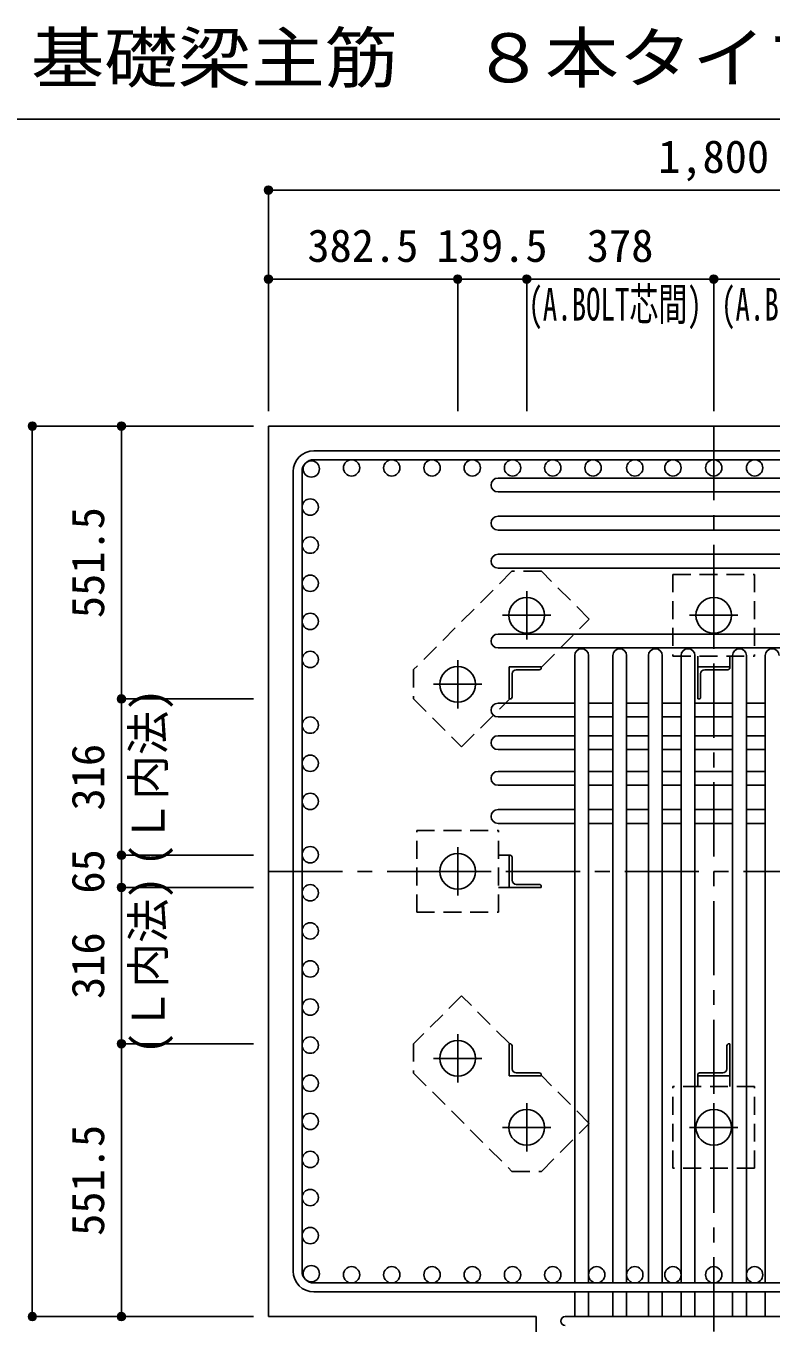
# Model space of a CAD drawing. Units: millimetres at full size, sheet at 1:30. Extents: x -5973 to 5954, y -4195 to 4201.
# Drawn here: x -837 to 668, y -2655 to -33 of the extents above; entities that cross this region are included whole.
import ezdxf
from ezdxf.enums import TextEntityAlignment as Align

# ---------------------------------------------------------------- set-up
doc = ezdxf.new("R2010")
doc.units = ezdxf.units.MM
doc.header["$LTSCALE"] = 30
doc.header["$PDMODE"] = 32
doc.header["$PDSIZE"] = 15
doc.linetypes.add('CHAIN1', pattern=[8, 5, -1, 1, -1])
doc.linetypes.add('DASHED1', pattern=[1.8, 1.2, -0.6])
for name, color, linetype in [('0-1_躯体線', 2, 'Continuous'), ('0-2_アンカーボルト', 4, 'CHAIN1'), ('0-3_立上り筋', 3, 'Continuous'), ('0-4_フープ筋', 7, 'Continuous'), ('0-5_基礎梁筋', 7, 'Continuous'), ('0-6_スタラップ筋', 7, 'Continuous'), ('0-7_文字', 4, 'Continuous'), ('0-9_プレート', 4, 'DASHED1'), ('0-A_アングル', 4, 'Continuous'), ('0-D_寸法', 4, 'Continuous'), ('6-7_文字', 7, 'Continuous'), ('F-0_枠', 6, 'Continuous')]:
    doc.layers.add(name, color=color, linetype=linetype)
doc.styles.add('ＭＳ ゴシック', font='')
doc.styles.get('ＭＳ ゴシック').set_extended_font_data('MS Gothic')

msp = doc.modelspace()

# ---------------------------------------------------------------- linework, layer by layer
at = {"layer": '0-1_躯体線'}
for p, q in [((1852.44, -842.16), (-347.56, -842.16)), ((-347.56, -842.16), (-347.56, -2642.16)), ((-347.56, -2642.16), (193.44, -2642.16)), ((193.44, -3042.16), (193.44, -2642.16))]:
    msp.add_line(p, q, dxfattribs=at)
at = {"layer": '0-2_アンカーボルト'}
for p, q in [((174.44, -1273.46), (174.44, -1175.96)), ((552.44, -1273.36), (552.44, -1175.86)), ((223.14, -1224.66), (125.64, -1224.66)), ((503.64, -1224.66), (601.14, -1224.66)), ((34.94, -1412.96), (34.94, -1315.46)), ((83.64, -1364.16), (-13.86, -1364.16)), ((34.94, -1790.96), (34.94, -1693.46)), ((83.64, -1742.16), (-13.86, -1742.16)), ((34.94, -2071.46), (34.94, -2168.96)), ((83.74, -2120.16), (-13.76, -2120.16)), ((174.44, -2210.96), (174.44, -2308.46)), ((552.44, -2210.96), (552.44, -2308.46)), ((223.24, -2259.66), (125.74, -2259.66)), ((601.24, -2259.66), (503.74, -2259.66))]:
    msp.add_line(p, q, dxfattribs=at)
at = {"layer": '0-2_アンカーボルト', "color": 3, "linetype": 'Continuous'}
for centre in [(174.44, -1224.66), (552.44, -1224.66), (34.94, -1364.16), (34.94, -1742.16), (34.94, -2120.16), (174.44, -2259.66), (552.44, -2259.66)]:
    msp.add_circle(centre, 36, dxfattribs=at)
at = {"layer": '0-3_立上り筋'}
for centre in [(-260.87, -928.86), (-179.54, -926.66), (-98.21, -926.66), (-16.88, -926.66), (64.45, -926.66), (145.78, -926.66), (227.12, -926.66), (308.45, -926.66), (392.94, -926.66), (469.94, -926.66), (552.44, -926.66), (634.94, -926.66), (-263.06, -1005.86), (-263.06, -1082.86), (-263.06, -1159.86), (-263.06, -1236.86), (-263.06, -1313.86), (-263.06, -1446.66), (-263.06, -1523.66), (-263.06, -1600.66), (-263.06, -1708.47), (-263.06, -1785.47), (-263.06, -1862.47), (-263.06, -1939.47), (-263.06, -2016.47), (-263.06, -2093.47), (-263.06, -2170.47), (-263.06, -2247.47), (-263.06, -2324.47), (-263.06, -2401.47), (-263.06, -2478.47), (-260.87, -2555.47), (-179.54, -2557.66), (-98.21, -2557.66), (-16.88, -2557.66), (64.45, -2557.66), (145.78, -2557.66), (227.12, -2557.66), (315.94, -2557.66), (392.94, -2557.66), (469.94, -2557.66), (552.44, -2557.66), (634.94, -2557.66)]:
    msp.add_circle(centre, 16.5, dxfattribs=at)
at = {"layer": '0-4_フープ筋'}
for p, q in [((-255.56, -892.16), (1360.44, -892.16)), ((-255.56, -910.16), (1360.44, -910.16)), ((-297.56, -934.16), (-297.56, -2550.16)), ((-279.56, -934.16), (-279.56, -2550.16)), ((-255.56, -2574.16), (1360.44, -2574.16)), ((-255.56, -2592.16), (1360.44, -2592.16))]:
    msp.add_line(p, q, dxfattribs=at)
for centre, radius, start, end in [((-255.56, -934.16), 42, 90, 180), ((-255.56, -934.16), 24, 90, 180), ((-255.56, -2550.16), 42, 180, 270), ((-255.56, -2550.16), 24, 180, 270)]:
    msp.add_arc(centre, radius, start, end, dxfattribs=at)
at = {"layer": '0-5_基礎梁筋'}
for p, q in [((116.44, -947.36), (1384.44, -947.36)), ((116.44, -975.36), (1384.44, -975.36)), ((116.44, -1024.36), (1384.44, -1024.36)), ((116.44, -1052.36), (1384.44, -1052.36)), ((116.44, -1101.36), (1384.44, -1101.36)), ((116.44, -1129.36), (1384.44, -1129.36)), ((116.44, -1262.66), (1384.44, -1262.66)), ((116.44, -1290.66), (1384.44, -1290.66)), ((271.44, -1306.16), (271.44, -2574.16)), ((299.44, -1306.16), (299.44, -2574.16)), ((348.44, -1306.16), (348.44, -2574.16)), ((376.44, -1306.16), (376.44, -2574.16)), ((420.44, -1306.16), (420.44, -2574.16)), ((448.44, -1306.16), (448.44, -2574.16)), ((486.44, -1306.16), (486.44, -2574.16)), ((514.44, -1306.16), (514.44, -2574.16)), ((590.44, -1306.16), (590.44, -2574.16)), ((618.44, -1306.16), (618.44, -2574.16)), ((656.44, -1306.16), (656.44, -2574.16)), ((116.44, -1402.16), (271.44, -1402.16)), ((299.44, -1402.16), (348.44, -1402.16)), ((376.44, -1402.16), (420.44, -1402.16)), ((448.44, -1402.16), (486.44, -1402.16)), ((514.44, -1402.16), (590.44, -1402.16)), ((618.44, -1402.16), (656.44, -1402.16)), ((116.44, -1430.16), (271.44, -1430.16)), ((299.44, -1430.16), (348.44, -1430.16)), ((376.44, -1430.16), (420.44, -1430.16)), ((448.44, -1430.16), (486.44, -1430.16)), ((514.44, -1430.16), (590.44, -1430.16)), ((618.44, -1430.16), (656.44, -1430.16)), ((116.44, -1468.16), (271.44, -1468.16)), ((299.44, -1468.16), (348.44, -1468.16)), ((376.44, -1468.16), (420.44, -1468.16)), ((448.44, -1468.16), (486.44, -1468.16)), ((514.44, -1468.16), (590.44, -1468.16)), ((618.44, -1468.16), (656.44, -1468.16)), ((116.44, -1496.16), (271.44, -1496.16)), ((299.44, -1496.16), (348.44, -1496.16)), ((376.44, -1496.16), (420.44, -1496.16)), ((448.44, -1496.16), (486.44, -1496.16)), ((514.44, -1496.16), (590.44, -1496.16)), ((618.44, -1496.16), (656.44, -1496.16)), ((116.44, -1540.16), (271.44, -1540.16)), ((299.44, -1540.16), (348.44, -1540.16)), ((376.44, -1540.16), (420.44, -1540.16)), ((448.44, -1540.16), (486.44, -1540.16)), ((514.44, -1540.16), (590.44, -1540.16)), ((618.44, -1540.16), (656.44, -1540.16)), ((116.44, -1568.16), (271.44, -1568.16)), ((299.44, -1568.16), (348.44, -1568.16)), ((376.44, -1568.16), (420.44, -1568.16)), ((448.44, -1568.16), (486.44, -1568.16)), ((514.44, -1568.16), (590.44, -1568.16)), ((618.44, -1568.16), (656.44, -1568.16)), ((116.44, -1617.16), (271.44, -1617.16)), ((299.44, -1617.16), (348.44, -1617.16)), ((376.44, -1617.16), (420.44, -1617.16)), ((448.44, -1617.16), (486.44, -1617.16)), ((514.44, -1617.16), (590.44, -1617.16)), ((618.44, -1617.16), (656.44, -1617.16)), ((116.44, -1645.16), (271.44, -1645.16)), ((299.44, -1645.16), (348.44, -1645.16)), ((376.44, -1645.16), (420.44, -1645.16)), ((448.44, -1645.16), (486.44, -1645.16)), ((514.44, -1645.16), (590.44, -1645.16)), ((618.44, -1645.16), (656.44, -1645.16)), ((271.44, -2592.16), (271.44, -2642.16)), ((299.44, -2592.16), (299.44, -2642.16)), ((348.44, -2592.16), (348.44, -2642.16)), ((376.44, -2592.16), (376.44, -2642.16)), ((420.44, -2592.16), (420.44, -2642.16)), ((448.44, -2592.16), (448.44, -2642.16)), ((486.44, -2592.16), (486.44, -2642.16)), ((514.44, -2592.16), (514.44, -2642.16)), ((590.44, -2592.16), (590.44, -2642.16)), ((618.44, -2592.16), (618.44, -2642.16)), ((656.44, -2592.16), (656.44, -2642.16))]:
    msp.add_line(p, q, dxfattribs=at)
for centre, start, end in [((116.44, -961.36), 90, 270), ((116.44, -1038.36), 90, 270), ((116.44, -1115.36), 90, 270), ((116.44, -1276.66), 90, 270), ((285.44, -1306.16), 0, 180), ((362.44, -1306.16), 0, 180), ((434.44, -1306.16), 0, 180), ((500.44, -1306.16), 0, 180), ((604.44, -1306.16), 0, 180), ((670.44, -1306.16), 0, 180), ((116.44, -1416.16), 90, 270), ((116.44, -1482.16), 90, 270), ((116.44, -1554.16), 90, 270), ((116.44, -1631.16), 90, 270)]:
    msp.add_arc(centre, 14, start, end, dxfattribs=at)
at = {"layer": '0-6_スタラップ筋'}
msp.add_line((252.44, -2642.16), (852.44, -2642.16), dxfattribs=at)
msp.add_arc((252.44, -2651.16), 9, 90, 270, dxfattribs=at)
at = {"layer": '0-9_プレート'}
for p, q in [((469.94, -1142.16), (634.94, -1142.16)), ((469.94, -1142.16), (469.94, -1307.16)), ((634.94, -1142.16), (634.94, -1307.16)), ((469.94, -1307.16), (634.94, -1307.16)), ((519.94, -1328.66), (519.94, -1307.16)), ((584.94, -1328.66), (584.94, -1307.16)), ((42.84, -1490.66), (138.94, -1394.56)), ((-47.56, -1659.66), (117.44, -1659.66)), ((-47.56, -1824.66), (-47.56, -1659.66)), ((117.44, -1824.66), (117.44, -1659.66)), ((138.94, -1709.66), (117.44, -1709.66)), ((138.94, -1774.66), (117.44, -1774.66)), ((-47.56, -1824.66), (117.44, -1824.66)), ((300.94, -2251.76), (204.84, -2155.66)), ((519.94, -2155.66), (519.94, -2177.16)), ((584.94, -2155.66), (584.94, -2177.16)), ((634.94, -2177.16), (469.94, -2177.16)), ((469.94, -2342.16), (469.94, -2177.16)), ((634.94, -2342.16), (634.94, -2177.16)), ((634.94, -2342.16), (469.94, -2342.16))]:
    msp.add_line(p, q, dxfattribs=at)
for points in [[(204.84, -1328.66), (300.94, -1232.56), (204.04, -1135.66), (144.64, -1135.66), (-54.07, -1334.36)], [(-54.07, -1334.36), (-54.07, -1393.76), (42.84, -1490.66)], [(138.94, -2089.76), (42.84, -1993.66), (-54.06, -2090.56), (-54.06, -2149.96), (144.64, -2348.67)], [(144.64, -2348.67), (204.04, -2348.67), (300.94, -2251.76)]]:
    msp.add_lwpolyline(points, dxfattribs=at)
at = {"layer": '0-A_アングル'}
for p, q in [((138.94, -1328.66), (203.94, -1328.66)), ((138.94, -1328.66), (138.94, -1393.66)), ((153.44, -1334.66), (199.94, -1334.66)), ((203.94, -1328.66), (203.94, -1330.66)), ((519.94, -1328.66), (584.94, -1328.66)), ((519.94, -1328.66), (519.94, -1393.66)), ((534.44, -1334.66), (580.94, -1334.66)), ((584.94, -1328.66), (584.94, -1330.66)), ((144.94, -1343.16), (144.94, -1389.66)), ((525.94, -1343.16), (525.94, -1389.66)), ((140.94, -1393.66), (138.94, -1393.66)), ((521.94, -1393.66), (519.94, -1393.66)), ((138.94, -1709.66), (140.94, -1709.66)), ((138.94, -1774.66), (138.94, -1709.66)), ((144.94, -1760.16), (144.94, -1713.66)), ((138.94, -1774.66), (203.94, -1774.66)), ((153.44, -1768.66), (199.94, -1768.66)), ((203.94, -1772.66), (203.94, -1774.66)), ((138.94, -2090.66), (140.94, -2090.66)), ((138.94, -2155.66), (138.94, -2090.66)), ((144.94, -2141.16), (144.94, -2094.66)), ((578.94, -2141.16), (578.94, -2094.66)), ((582.94, -2090.66), (584.94, -2090.66)), ((584.94, -2155.66), (584.94, -2090.66)), ((153.44, -2149.66), (199.94, -2149.66)), ((570.44, -2149.66), (523.94, -2149.66)), ((138.94, -2155.66), (203.94, -2155.66)), ((203.94, -2153.66), (203.94, -2155.66)), ((519.94, -2155.66), (519.94, -2153.66)), ((584.94, -2155.66), (519.94, -2155.66))]:
    msp.add_line(p, q, dxfattribs=at)
for centre, radius, start, end in [((153.44, -1343.16), 8.5, 90, 180), ((199.94, -1330.66), 4, 270, 0), ((534.44, -1343.16), 8.5, 90, 180), ((580.94, -1330.66), 4, 270, 0), ((140.94, -1389.66), 4, 270, 0), ((521.94, -1389.66), 4, 270, 0), ((140.94, -1713.66), 4, 0, 90), ((153.44, -1760.16), 8.5, 180, 270), ((199.94, -1772.66), 4, 0, 90), ((140.94, -2094.66), 4, 0, 90), ((582.94, -2094.66), 4, 90, 180), ((153.44, -2141.16), 8.5, 180, 270), ((199.94, -2153.66), 4, 0, 90), ((523.94, -2153.66), 4, 90, 180), ((570.44, -2141.16), 8.5, 270, 0)]:
    msp.add_arc(centre, radius, start, end, dxfattribs=at)
at = {"layer": '0-D_寸法'}
for p, q in [((-347.56, -365.12), (-347.56, -545.12)), ((-347.56, -365.12), (-347.56, -545.12)), ((-347.56, -365.12), (1452.44, -365.12)), ((-347.56, -365.12), (1452.44, -365.12)), ((-347.56, -545.12), (-347.56, -812.16)), ((-347.56, -545.12), (34.94, -545.12)), ((-347.56, -545.12), (-347.56, -812.16)), ((34.94, -545.12), (34.94, -812.16)), ((34.94, -545.12), (174.44, -545.12)), ((174.44, -545.12), (174.44, -812.16)), ((174.44, -545.12), (552.44, -545.12)), ((930.44, -545.12), (552.44, -545.12)), ((552.44, -545.12), (552.44, -812.16)), ((-824.6, -842.16), (-644.6, -842.16)), ((-824.6, -842.16), (-644.6, -842.16)), ((-644.6, -842.16), (-644.6, -1393.66)), ((-644.6, -842.16), (-377.56, -842.16)), ((-644.6, -1393.66), (-377.56, -1393.66)), ((-644.6, -1393.66), (-644.6, -1709.66)), ((-644.6, -1709.66), (-377.56, -1709.66)), ((-644.6, -1709.66), (-644.6, -1774.66)), ((-644.6, -1774.66), (-377.56, -1774.66)), ((-644.6, -1774.66), (-644.6, -2090.66)), ((-644.6, -2090.66), (-377.56, -2090.66)), ((-644.6, -2090.66), (-644.6, -2642.16)), ((-824.6, -2642.16), (-644.6, -2642.16)), ((-644.6, -2642.16), (-377.56, -2642.16)), ((-644.6, -2642.16), (-377.56, -2642.16))]:
    msp.add_line(p, q, dxfattribs=at)
at = {"layer": '0-D_寸法', "linetype": 'CHAIN1'}
for p, q in [((552.44, -842.16), (552.44, -3042.16)), ((-347.56, -1742.16), (1452.44, -1742.16))]:
    msp.add_line(p, q, dxfattribs=at)
at = {"layer": '0-D_寸法'}
msp.add_lwpolyline([(-824.6, -842.16), (-824.6, -2642.16), (-824.6, -842.16)], dxfattribs=at)
for centre, radius in [((-347.56, -365.12), 8), ((-347.56, -365.12), 7.2), ((-347.56, -365.12), 6.4), ((-347.56, -365.12), 5.6), ((-347.56, -365.12), 4.8), ((-347.56, -365.12), 4), ((-347.56, -365.12), 3.2), ((-347.56, -365.12), 2.4), ((-347.56, -365.12), 1.6), ((-347.56, -365.12), 0.8), ((-347.56, -545.12), 8), ((-347.56, -545.12), 7.2), ((-347.56, -545.12), 6.4), ((-347.56, -545.12), 5.6), ((-347.56, -545.12), 4.8), ((-347.56, -545.12), 4), ((-347.56, -545.12), 3.2), ((-347.56, -545.12), 2.4), ((-347.56, -545.12), 1.6), ((-347.56, -545.12), 0.8), ((34.94, -545.12), 8), ((34.94, -545.12), 7.2), ((34.94, -545.12), 6.4), ((34.94, -545.12), 5.6), ((34.94, -545.12), 4.8), ((34.94, -545.12), 4), ((34.94, -545.12), 3.2), ((34.94, -545.12), 2.4), ((34.94, -545.12), 1.6), ((34.94, -545.12), 0.8), ((174.44, -545.12), 8), ((174.44, -545.12), 7.2), ((174.44, -545.12), 6.4), ((174.44, -545.12), 5.6), ((174.44, -545.12), 4.8), ((174.44, -545.12), 4), ((174.44, -545.12), 3.2), ((174.44, -545.12), 2.4), ((174.44, -545.12), 1.6), ((174.44, -545.12), 0.8), ((552.44, -545.12), 8), ((552.44, -545.12), 7.2), ((552.44, -545.12), 6.4), ((552.44, -545.12), 5.6), ((552.44, -545.12), 4.8), ((552.44, -545.12), 4), ((552.44, -545.12), 3.2), ((552.44, -545.12), 2.4), ((552.44, -545.12), 1.6), ((552.44, -545.12), 0.8), ((-824.6, -842.16), 8), ((-824.6, -842.16), 7.2), ((-824.6, -842.16), 6.4), ((-824.6, -842.16), 5.6), ((-824.6, -842.16), 4.8), ((-824.6, -842.16), 4), ((-644.6, -842.16), 8), ((-644.6, -842.16), 7.2), ((-644.6, -842.16), 6.4), ((-644.6, -842.16), 5.6), ((-644.6, -842.16), 4.8), ((-644.6, -842.16), 4), ((-824.6, -842.16), 3.2), ((-824.6, -842.16), 2.4), ((-824.6, -842.16), 1.6), ((-824.6, -842.16), 0.8), ((-644.6, -842.16), 3.2), ((-644.6, -842.16), 2.4), ((-644.6, -842.16), 1.6), ((-644.6, -842.16), 0.8), ((-644.6, -1393.66), 8), ((-644.6, -1393.66), 7.2), ((-644.6, -1393.66), 6.4), ((-644.6, -1393.66), 5.6), ((-644.6, -1393.66), 4.8), ((-644.6, -1393.66), 4), ((-644.6, -1393.66), 3.2), ((-644.6, -1393.66), 2.4), ((-644.6, -1393.66), 1.6), ((-644.6, -1393.66), 0.8), ((-644.6, -1709.66), 8), ((-644.6, -1709.66), 7.2), ((-644.6, -1709.66), 6.4), ((-644.6, -1709.66), 5.6), ((-644.6, -1709.66), 4.8), ((-644.6, -1709.66), 4), ((-644.6, -1709.66), 3.2), ((-644.6, -1709.66), 2.4), ((-644.6, -1709.66), 1.6), ((-644.6, -1709.66), 0.8), ((-644.6, -1774.66), 8), ((-644.6, -1774.66), 7.2), ((-644.6, -1774.66), 6.4), ((-644.6, -1774.66), 5.6), ((-644.6, -1774.66), 4.8), ((-644.6, -1774.66), 4), ((-644.6, -1774.66), 3.2), ((-644.6, -1774.66), 2.4), ((-644.6, -1774.66), 1.6), ((-644.6, -1774.66), 0.8), ((-644.6, -2090.66), 8), ((-644.6, -2090.66), 7.2), ((-644.6, -2090.66), 6.4), ((-644.6, -2090.66), 5.6), ((-644.6, -2090.66), 4.8), ((-644.6, -2090.66), 4), ((-644.6, -2090.66), 3.2), ((-644.6, -2090.66), 2.4), ((-644.6, -2090.66), 1.6), ((-644.6, -2090.66), 0.8), ((-824.6, -2642.16), 8), ((-824.6, -2642.16), 7.2), ((-824.6, -2642.16), 6.4), ((-824.6, -2642.16), 5.6), ((-824.6, -2642.16), 4.8), ((-824.6, -2642.16), 4), ((-824.6, -2642.16), 3.2), ((-824.6, -2642.16), 2.4), ((-824.6, -2642.16), 1.6), ((-824.6, -2642.16), 0.8), ((-644.6, -2642.16), 8), ((-644.6, -2642.16), 7.2), ((-644.6, -2642.16), 6.4), ((-644.6, -2642.16), 5.6), ((-644.6, -2642.16), 4.8), ((-644.6, -2642.16), 4), ((-644.6, -2642.16), 3.2), ((-644.6, -2642.16), 2.4), ((-644.6, -2642.16), 1.6), ((-644.6, -2642.16), 0.8)]:
    msp.add_circle(centre, radius, dxfattribs=at)
at = {"layer": '0-D_寸法', "color": 7}
for p in [(-347.56, -365.12), (-347.56, -365.12), (-347.56, -545.12), (34.94, -545.12), (174.44, -545.12), (552.44, -545.12), (-824.6, -842.16), (-644.6, -842.16), (-644.6, -1393.66), (-644.6, -1709.66), (-644.6, -1774.66), (-644.6, -2090.66), (-824.6, -2642.16), (-644.6, -2642.16)]:
    msp.add_point(p, dxfattribs=at)
at = {"layer": 'F-0_枠', "color": 2}
msp.add_line((-5972.88, -222.05), (3723.6, -222.05), dxfattribs=at)

# ---------------------------------------------------------------- texts
at = {"layer": '0-7_文字', "style": 'ＭＳ ゴシック', "width": 0.65}
for p in [(177.75, -648.68), (567.13, -648.68)]:
    msp.add_text('(A.BOLT芯間)', height=65.98, dxfattribs=at).set_placement(p, align=Align.BOTTOM_LEFT)
at = {"layer": '0-7_文字', "style": 'ＭＳ ゴシック'}
for p in [(-537.63, -1732.22), (-537.63, -2112.1)]:
    msp.add_text('(Ｌ内法)', height=65.98, rotation=90, dxfattribs=at).set_placement(p, align=Align.BOTTOM_LEFT)
at = {"layer": '0-D_寸法', "style": 'ＭＳ ゴシック'}
for s, p in [('1,800', (439.94, -350.12)), ('382.5', (-268.81, -530.12)), ('139.5', (-7.81, -530.12)), ('378', (295.94, -530.12))]:
    msp.add_text(s, height=65.98, dxfattribs=at).set_placement(p, align=Align.BOTTOM_LEFT)
for s, p in [('551.5', (-659.6, -1230.41)), ('316', (-659.6, -1619.16)), ('65', (-659.6, -1787.16)), ('316', (-659.6, -2000.16)), ('551.5', (-659.6, -2478.91))]:
    msp.add_text(s, height=65.98, rotation=90, dxfattribs=at).set_placement(p, align=Align.BOTTOM_LEFT)
at = {"layer": '6-7_文字', "color": 2, "style": 'ＭＳ ゴシック', "width": 1.1}
msp.add_text('\u3000\u3000基礎梁主筋\u3000８本タイプ', height=98.97, dxfattribs=at).set_placement((-1124.64, -177.05), align=Align.BOTTOM_LEFT)

doc.saveas('drawing.dxf')
